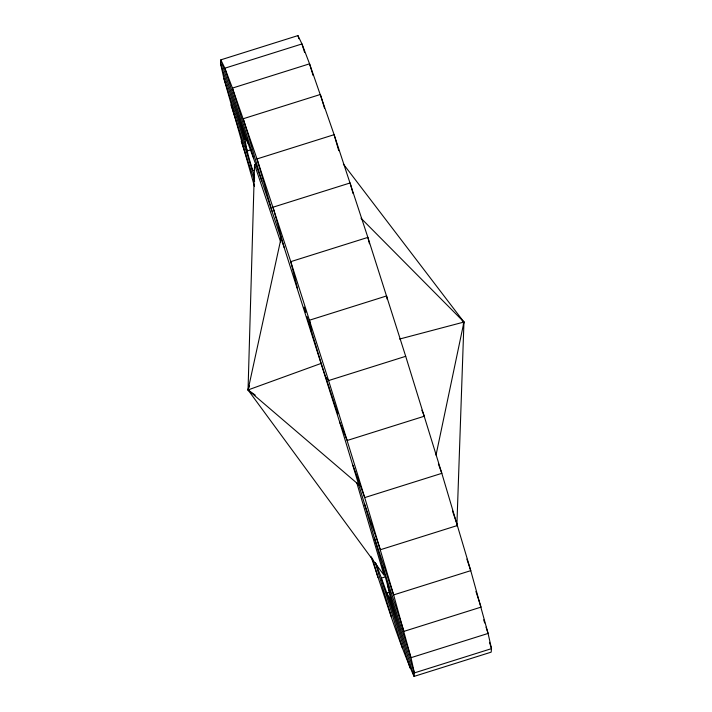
<?xml version="1.0" encoding="UTF-8"?>
<svg xmlns="http://www.w3.org/2000/svg" width="712" height="712" viewBox="0 0 712 712"><rect width="100%" height="100%" fill="white"/><g stroke="black" fill="none" stroke-linecap="round" stroke-linejoin="round"><path stroke-width="1.07" d="M356.783 482.834L383.955 575.118L248.043 389.953L254.549 164.623L256.658 163.956M456.855 525.892L463.957 322.047L343.362 164.054M254.504 186.517L223.915 78.56L220.506 63.35L220.827 59.852L297.936 35.6L301.968 43.948L309.56 63.822L334.115 134.684L367.873 237.399L405.698 356.312L441.823 473.338L470.757 570.65L488.085 633.44L491.494 648.65L491.173 652.148L414.064 676.4C396.709 637.569 384.925 596.451 370.916 556.33M376.016 563.539L386.883 593.069L389.909 599.335L414.064 676.4L414.384 672.902L410.975 657.692L393.638 594.903L364.713 497.59L328.588 380.564L290.763 261.651L257.005 158.936L232.441 88.083L224.859 68.201L220.827 59.852L244.981 136.918C245.809 150.9 251.372 164.428 254.638 178.062M389.909 599.335L390.149 596.709L387.586 585.3L382.335 565.551L364.651 504.336L339.775 422.385L284.132 247.429L261.838 181.07L247.998 143.183L224.859 68.201L301.968 43.948L304.576 52.394M436.02 455.119L463.957 322.047L361.011 218.237M359.471 485.326L248.043 389.953L281.311 237.052M255.279 395.133L248.043 389.953L249.476 385.762M463.236 324.138L463.957 322.047L462.177 320.72M248.043 389.953L321.192 363.396L307.059 316.653M246.833 138.885L244.741 139.543L220.506 63.35M251.38 149.671L247.295 150.953L223.915 78.56M254.647 170.043L252.546 170.702L230.919 104.895M405.698 356.312L328.588 380.564L325.802 377.458M385.281 576.88L381.196 578.162L402.44 648.178M390.025 592.081L386.883 593.069L410.032 668.052M399.592 339.054L463.957 322.047M244.981 136.918L247.998 143.183M421.851 410.183L424.334 416.217L347.225 440.47L339.775 422.385M438.396 463.939L441.823 473.338L364.713 497.59L352.894 465.221M452.494 511.038L457.496 525.483L380.386 549.735L364.651 504.336M254.549 164.623L280.742 242.249M466.876 559.098L470.757 570.65L393.638 594.903L374.592 538.21M241.243 141.35L254.656 181.249M475.928 591.432L481.081 607.105L403.971 631.357L382.335 565.551M321.192 363.396L337.791 413.877M483.679 619.805L484.694 622.947M486.047 627.147L488.085 633.44L410.975 657.692L387.586 585.3M489.473 642.304L491.494 648.65L414.384 672.902L390.149 596.709M297.936 35.6L298.933 38.768M313.093 75.499L309.56 63.822L232.441 88.083L253.695 158.091M304.175 307.095L305.777 312.408M324.494 108.206L320.409 94.465L243.299 118.717L261.838 181.07M375.251 562.578L391.591 617.535M338.743 150.695L334.115 134.684L257.005 158.936L272.109 211.233M372.332 558.101L377.885 577.316M353.063 193.539L350.144 182.948L273.025 207.201L284.132 247.429M369.475 243.78L367.873 237.399L290.763 261.651L297.429 288.271M387.177 299.2L386.634 295.934L309.524 320.186L311.5 332.175"/></g></svg>
